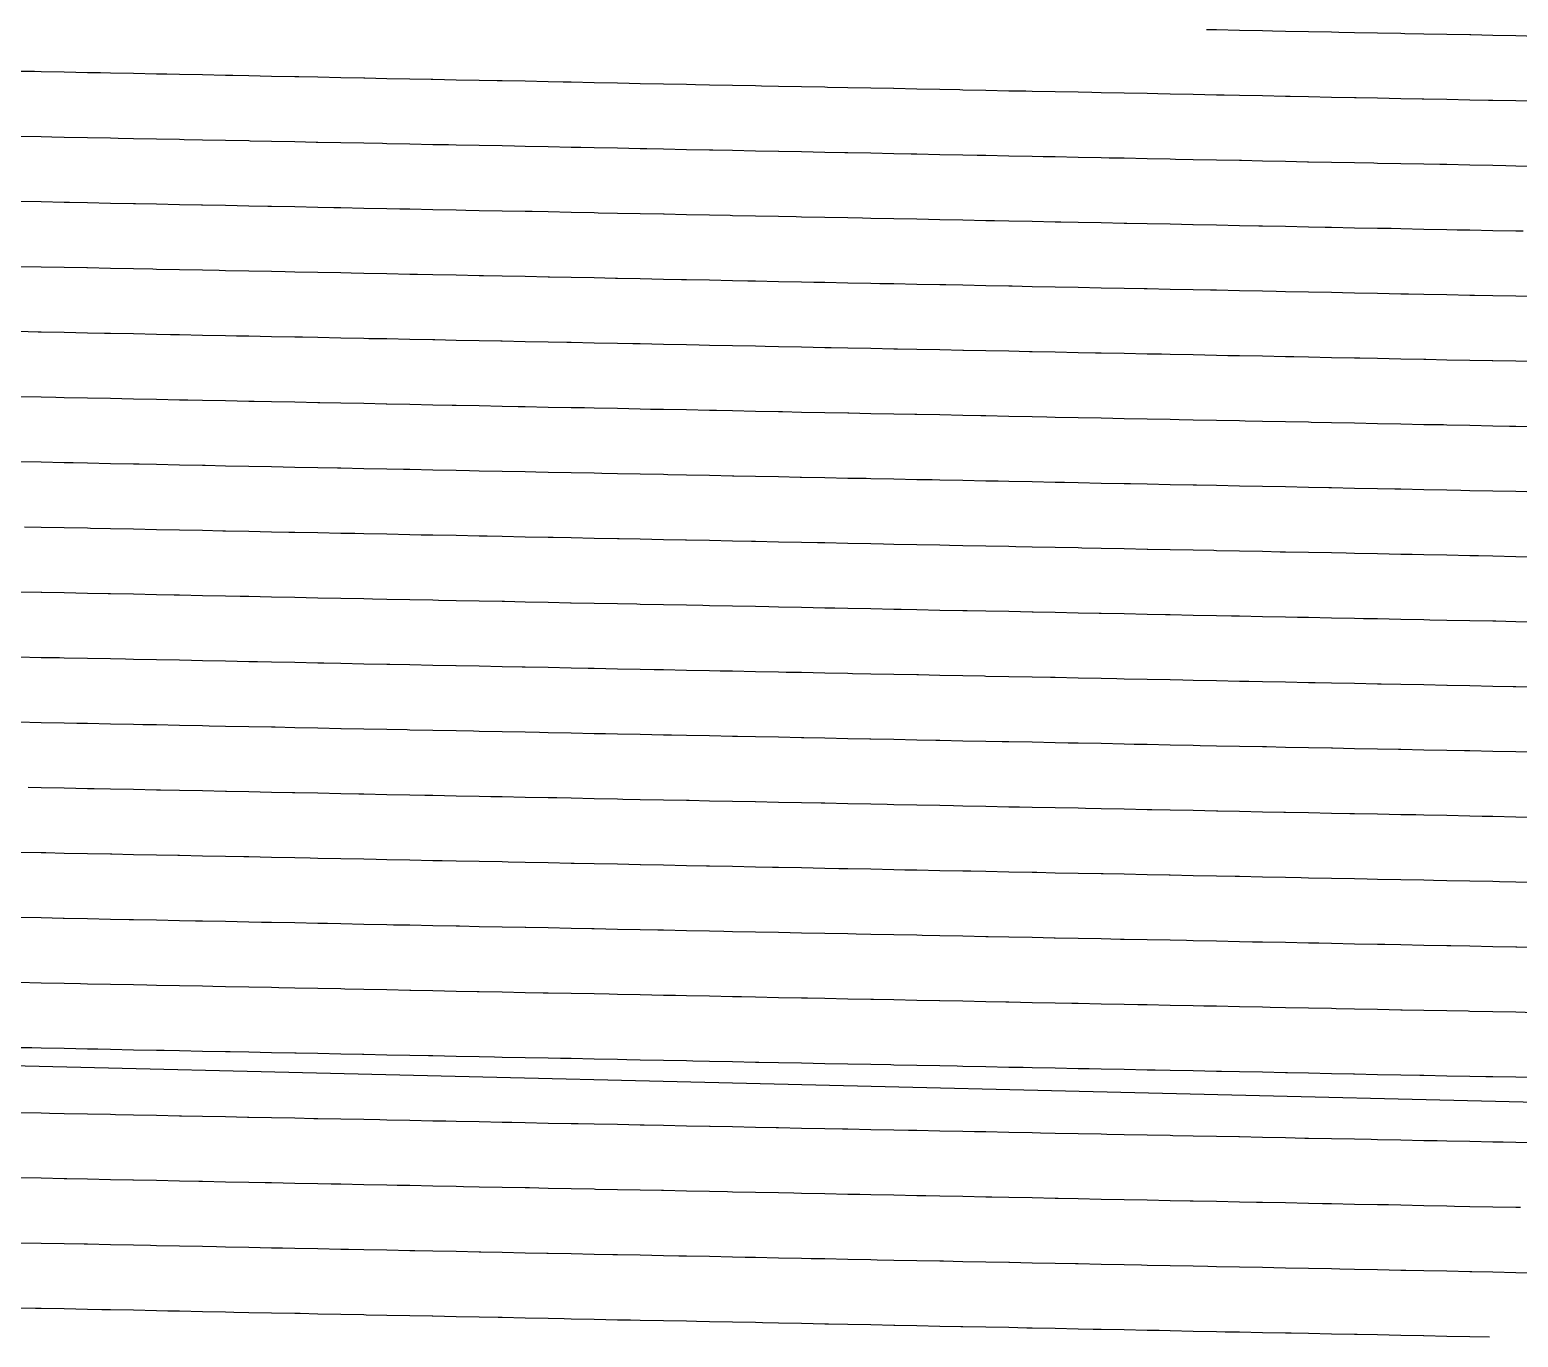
# Model space of a CAD drawing. Header units: metres. Extents: x 2418 to 4584, y 40 to 163.
# Drawn here: x 3501.3 to 3641.3, y 40 to 163 of the extents above; entities that cross this region are included whole.
import ezdxf

# ---------------------------------------------------------------- set-up
doc = ezdxf.new("R2010")
doc.units = ezdxf.units.M
for name, color, linetype in [('Contour_Level_10', 7, 'Continuous'), ('Contour_Level_11', 7, 'Continuous'), ('Contour_Level_12', 7, 'Continuous'), ('Contour_Level_13', 7, 'Continuous'), ('Contour_Level_14', 7, 'Continuous'), ('Contour_Level_15', 7, 'Continuous'), ('Contour_Level_16', 7, 'Continuous'), ('Contour_Level_17', 7, 'Continuous'), ('Contour_Level_18', 7, 'Continuous'), ('Contour_Level_19', 7, 'Continuous'), ('Contour_Level_20', 7, 'Continuous'), ('Contour_Level_21', 7, 'Continuous'), ('Contour_Level_22', 7, 'Continuous'), ('Contour_Level_23', 7, 'Continuous'), ('Contour_Level_24', 7, 'Continuous'), ('Contour_Level_4', 7, 'Continuous'), ('Contour_Level_5', 7, 'Continuous'), ('Contour_Level_6', 7, 'Continuous'), ('Contour_Level_7', 7, 'Continuous'), ('Contour_Level_8', 7, 'Continuous'), ('Contour_Level_9', 7, 'Continuous')]:
    doc.layers.add(name, color=color, linetype=linetype)

msp = doc.modelspace()

# ---------------------------------------------------------------- linework, layer by layer
at = {"layer": 'Contour_Level_10'}
msp.add_lwpolyline([(3643.26, 125.64), (3641.09, 125.68), (3640.49, 125.69), (3638.92, 125.72), (3636.75, 125.77), (3634.59, 125.81), (3634.27, 125.82), (3632.42, 125.85), (3630.25, 125.9), (3628.08, 125.94), (3628.06, 125.94), (3625.91, 125.98), (3623.75, 126.03), (3621.84, 126.06), (3621.58, 126.07), (3619.41, 126.11), (3617.24, 126.15), (3615.62, 126.19), (3615.07, 126.2), (3612.91, 126.24), (3610.74, 126.28), (3609.4, 126.31), (3608.57, 126.33), (3606.4, 126.37), (3604.23, 126.41), (3603.18, 126.43), (3602.07, 126.45), (3599.9, 126.5), (3597.73, 126.54), (3596.96, 126.56), (3595.56, 126.58), (3593.39, 126.63), (3591.22, 126.67), (3590.75, 126.68), (3589.06, 126.71), (3586.89, 126.76), (3584.72, 126.8), (3584.53, 126.8), (3582.55, 126.84), (3580.38, 126.88), (3578.31, 126.92), (3578.22, 126.93), (3576.05, 126.97), (3573.88, 127.01), (3572.09, 127.05), (3571.71, 127.06), (3569.54, 127.1), (3567.38, 127.14), (3565.87, 127.17), (3565.21, 127.18), (3563.04, 127.23), (3560.87, 127.27), (3559.65, 127.29), (3558.7, 127.31), (3556.54, 127.36), (3554.37, 127.4), (3553.44, 127.42), (3552.2, 127.44), (3550.03, 127.48), (3547.86, 127.53), (3547.22, 127.54), (3545.7, 127.57), (3543.53, 127.61), (3541.36, 127.66), (3541, 127.66), (3539.19, 127.7), (3537.02, 127.74), (3534.86, 127.79), (3534.78, 127.79), (3532.69, 127.83), (3530.52, 127.87), (3528.56, 127.91), (3528.35, 127.91), (3526.18, 127.96), (3524.01, 128), (3522.35, 128.03), (3521.85, 128.04), (3519.68, 128.09), (3517.51, 128.13), (3516.13, 128.16), (3515.34, 128.17), (3513.17, 128.21), (3511.01, 128.26), (3509.91, 128.28), (3508.84, 128.3), (3506.67, 128.34), (3504.5, 128.39), (3503.69, 128.4), (3502.33, 128.43), (3500.17, 128.47)], dxfattribs=at)
at = {"layer": 'Contour_Level_11'}
msp.add_lwpolyline([(3642.13, 119.54), (3641.09, 119.56), (3638.92, 119.6), (3636.75, 119.64), (3635.92, 119.66), (3634.59, 119.69), (3632.42, 119.73), (3630.25, 119.77), (3629.7, 119.78), (3628.08, 119.82), (3625.91, 119.86), (3623.75, 119.9), (3623.48, 119.91), (3621.58, 119.94), (3619.41, 119.99), (3617.26, 120.03), (3617.24, 120.03), (3615.07, 120.07), (3612.91, 120.12), (3611.04, 120.15), (3610.74, 120.16), (3608.57, 120.2), (3606.4, 120.25), (3604.82, 120.28), (3604.23, 120.29), (3602.07, 120.33), (3599.9, 120.37), (3598.61, 120.4), (3597.73, 120.42), (3595.56, 120.46), (3593.39, 120.5), (3592.39, 120.52), (3591.22, 120.55), (3589.06, 120.59), (3586.89, 120.63), (3586.17, 120.65), (3584.72, 120.67), (3582.55, 120.72), (3580.38, 120.76), (3579.95, 120.77), (3578.22, 120.8), (3576.05, 120.85), (3573.88, 120.89), (3573.73, 120.89), (3571.71, 120.93), (3569.54, 120.97), (3567.51, 121.02), (3567.38, 121.02), (3565.21, 121.06), (3563.04, 121.1), (3561.3, 121.14), (3560.87, 121.15), (3558.7, 121.19), (3556.54, 121.23), (3555.08, 121.26), (3554.37, 121.28), (3552.2, 121.32), (3550.03, 121.36), (3548.86, 121.38), (3547.86, 121.4), (3545.7, 121.45), (3543.53, 121.49), (3542.64, 121.51), (3541.36, 121.53), (3539.19, 121.58), (3537.02, 121.62), (3536.42, 121.63), (3534.86, 121.66), (3532.69, 121.7), (3530.52, 121.75), (3530.21, 121.75), (3528.35, 121.79), (3526.18, 121.83), (3524.01, 121.88), (3523.99, 121.88), (3521.85, 121.92), (3519.68, 121.96), (3517.77, 122), (3517.51, 122.01), (3515.34, 122.05), (3513.17, 122.09), (3511.55, 122.12), (3511.01, 122.13), (3508.84, 122.18), (3506.67, 122.22), (3505.33, 122.25), (3504.5, 122.26), (3502.33, 122.31), (3500.17, 122.35)], dxfattribs=at)
at = {"layer": 'Contour_Level_12'}
msp.add_lwpolyline([(3643.26, 113.39), (3641.09, 113.43), (3638.92, 113.48), (3637.56, 113.5), (3636.75, 113.52), (3634.59, 113.56), (3632.42, 113.61), (3631.34, 113.63), (3630.25, 113.65), (3628.08, 113.69), (3625.91, 113.74), (3625.12, 113.75), (3623.75, 113.78), (3621.58, 113.82), (3619.41, 113.86), (3618.9, 113.87), (3617.24, 113.91), (3615.07, 113.95), (3612.91, 113.99), (3612.68, 114), (3610.74, 114.04), (3608.57, 114.08), (3606.47, 114.12), (3606.4, 114.12), (3604.23, 114.16), (3602.07, 114.21), (3600.25, 114.24), (3599.9, 114.25), (3597.73, 114.29), (3595.56, 114.34), (3594.03, 114.37), (3593.39, 114.38), (3591.22, 114.42), (3589.06, 114.46), (3587.81, 114.49), (3586.89, 114.51), (3584.72, 114.55), (3582.55, 114.59), (3581.59, 114.61), (3580.38, 114.64), (3578.22, 114.68), (3576.05, 114.72), (3575.38, 114.74), (3573.88, 114.77), (3571.71, 114.81), (3569.54, 114.85), (3569.16, 114.86), (3567.38, 114.89), (3565.21, 114.94), (3563.04, 114.98), (3562.94, 114.98), (3560.87, 115.02), (3558.7, 115.07), (3556.72, 115.11), (3556.54, 115.11), (3554.37, 115.15), (3552.2, 115.19), (3550.5, 115.23), (3550.03, 115.24), (3547.86, 115.28), (3545.7, 115.32), (3544.28, 115.35), (3543.53, 115.37), (3541.36, 115.41), (3539.19, 115.45), (3538.07, 115.47), (3537.02, 115.5), (3534.86, 115.54), (3532.69, 115.58), (3531.85, 115.6), (3530.52, 115.62), (3528.35, 115.67), (3526.18, 115.71), (3525.63, 115.72), (3524.01, 115.75), (3521.85, 115.8), (3519.68, 115.84), (3519.41, 115.84), (3517.51, 115.88), (3515.34, 115.92), (3513.19, 115.97), (3513.17, 115.97), (3511.01, 116.01), (3508.84, 116.05), (3506.97, 116.09), (3506.67, 116.1), (3504.5, 116.14), (3502.33, 116.18), (3500.76, 116.21)], dxfattribs=at)
at = {"layer": 'Contour_Level_13'}
msp.add_lwpolyline([(3643.26, 107.27), (3641.09, 107.31), (3639.2, 107.35), (3638.92, 107.35), (3636.75, 107.4), (3634.59, 107.44), (3632.98, 107.47), (3632.42, 107.48), (3630.25, 107.53), (3628.08, 107.57), (3626.76, 107.59), (3625.91, 107.61), (3623.75, 107.65), (3621.58, 107.7), (3620.54, 107.72), (3619.41, 107.74), (3617.24, 107.78), (3615.07, 107.83), (3614.33, 107.84), (3612.91, 107.87), (3610.74, 107.91), (3608.57, 107.95), (3608.11, 107.96), (3606.4, 108), (3604.23, 108.04), (3602.07, 108.08), (3601.89, 108.09), (3599.9, 108.13), (3597.73, 108.17), (3595.67, 108.21), (3595.56, 108.21), (3593.39, 108.26), (3591.22, 108.3), (3589.45, 108.33), (3589.06, 108.34), (3586.89, 108.38), (3584.72, 108.43), (3583.24, 108.46), (3582.55, 108.47), (3580.38, 108.51), (3578.22, 108.56), (3577.02, 108.58), (3576.05, 108.6), (3573.88, 108.64), (3571.71, 108.68), (3570.8, 108.7), (3569.54, 108.73), (3567.38, 108.77), (3565.21, 108.81), (3564.58, 108.83), (3563.04, 108.86), (3560.87, 108.9), (3558.7, 108.94), (3558.36, 108.95), (3556.54, 108.99), (3554.37, 109.03), (3552.2, 109.07), (3552.14, 109.07), (3550.03, 109.11), (3547.86, 109.16), (3545.93, 109.2), (3545.7, 109.2), (3543.53, 109.24), (3541.36, 109.29), (3539.71, 109.32), (3539.19, 109.33), (3537.02, 109.37), (3534.86, 109.41), (3533.49, 109.44), (3532.69, 109.46), (3530.52, 109.5), (3528.35, 109.54), (3527.27, 109.56), (3526.18, 109.59), (3524.01, 109.63), (3521.85, 109.67), (3521.05, 109.69), (3519.68, 109.71), (3517.51, 109.76), (3515.34, 109.8), (3514.83, 109.81), (3513.17, 109.84), (3511.01, 109.89), (3508.84, 109.93), (3508.62, 109.93), (3506.67, 109.97), (3504.5, 110.02), (3502.4, 110.06), (3502.33, 110.06), (3500.17, 110.1)], dxfattribs=at)
at = {"layer": 'Contour_Level_14'}
msp.add_lwpolyline([(3643.26, 101.14), (3641.09, 101.19), (3640.84, 101.19), (3638.92, 101.23), (3636.75, 101.27), (3634.62, 101.32), (3634.59, 101.32), (3632.42, 101.36), (3630.25, 101.4), (3628.4, 101.44), (3628.08, 101.44), (3625.91, 101.49), (3623.75, 101.53), (3622.19, 101.56), (3621.58, 101.57), (3619.41, 101.62), (3617.24, 101.66), (3615.97, 101.68), (3615.07, 101.7), (3612.91, 101.75), (3610.74, 101.79), (3609.75, 101.81), (3608.57, 101.83), (3606.4, 101.87), (3604.23, 101.92), (3603.53, 101.93), (3602.07, 101.96), (3599.9, 102), (3597.73, 102.05), (3597.31, 102.05), (3595.56, 102.09), (3593.39, 102.13), (3591.22, 102.17), (3591.1, 102.18), (3589.06, 102.22), (3586.89, 102.26), (3584.88, 102.3), (3584.72, 102.3), (3582.55, 102.35), (3580.38, 102.39), (3578.66, 102.42), (3578.22, 102.43), (3576.05, 102.48), (3573.88, 102.52), (3572.44, 102.55), (3571.71, 102.56), (3569.54, 102.6), (3567.38, 102.65), (3566.22, 102.67), (3565.21, 102.69), (3563.04, 102.73), (3560.87, 102.78), (3560, 102.79), (3558.7, 102.82), (3556.54, 102.86), (3554.37, 102.9), (3553.79, 102.92), (3552.2, 102.95), (3550.03, 102.99), (3547.86, 103.03), (3547.57, 103.04), (3545.7, 103.08), (3543.53, 103.12), (3541.36, 103.16), (3541.35, 103.16), (3539.19, 103.2), (3537.02, 103.25), (3535.13, 103.29), (3534.86, 103.29), (3532.69, 103.33), (3530.52, 103.38), (3528.91, 103.41), (3528.35, 103.42), (3526.18, 103.46), (3524.01, 103.51), (3522.69, 103.53), (3521.85, 103.55), (3519.68, 103.59), (3517.51, 103.63), (3516.48, 103.65), (3515.34, 103.68), (3513.17, 103.72), (3511.01, 103.76), (3510.26, 103.78), (3508.84, 103.81), (3506.67, 103.85), (3504.5, 103.89), (3504.04, 103.9), (3502.33, 103.93), (3500.17, 103.98)], dxfattribs=at)
at = {"layer": 'Contour_Level_15'}
msp.add_lwpolyline([(3642.48, 95.04), (3641.09, 95.06), (3638.92, 95.11), (3636.75, 95.15), (3636.26, 95.16), (3634.59, 95.19), (3632.42, 95.24), (3630.25, 95.28), (3630.05, 95.28), (3628.08, 95.32), (3625.91, 95.36), (3623.83, 95.41), (3623.75, 95.41), (3621.58, 95.45), (3619.41, 95.49), (3617.61, 95.53), (3617.24, 95.54), (3615.07, 95.58), (3612.91, 95.62), (3611.39, 95.65), (3610.74, 95.66), (3608.57, 95.71), (3606.4, 95.75), (3605.17, 95.77), (3604.23, 95.79), (3602.07, 95.84), (3599.9, 95.88), (3598.96, 95.9), (3597.73, 95.92), (3595.56, 95.97), (3593.39, 96.01), (3592.74, 96.02), (3591.22, 96.05), (3589.06, 96.09), (3586.89, 96.14), (3586.52, 96.14), (3584.72, 96.18), (3582.55, 96.22), (3580.38, 96.27), (3580.3, 96.27), (3578.22, 96.31), (3576.05, 96.35), (3574.08, 96.39), (3573.88, 96.39), (3571.71, 96.44), (3569.54, 96.48), (3567.86, 96.51), (3567.38, 96.52), (3565.21, 96.57), (3563.04, 96.61), (3561.65, 96.64), (3560.87, 96.65), (3558.7, 96.69), (3556.54, 96.74), (3555.43, 96.76), (3554.37, 96.78), (3552.2, 96.82), (3550.03, 96.87), (3549.21, 96.88), (3547.86, 96.91), (3545.7, 96.95), (3543.53, 97), (3542.99, 97.01), (3541.36, 97.04), (3539.19, 97.08), (3537.02, 97.12), (3536.77, 97.13), (3534.86, 97.17), (3532.69, 97.21), (3530.55, 97.25), (3530.52, 97.25), (3528.35, 97.3), (3526.18, 97.34), (3524.34, 97.38), (3524.01, 97.38), (3521.85, 97.42), (3519.68, 97.47), (3518.12, 97.5), (3517.51, 97.51), (3515.34, 97.55), (3513.17, 97.6), (3511.9, 97.62), (3511.01, 97.64), (3508.84, 97.68), (3506.67, 97.73), (3505.68, 97.74), (3504.5, 97.77), (3502.33, 97.81), (3500.17, 97.85)], dxfattribs=at)
at = {"layer": 'Contour_Level_16'}
msp.add_lwpolyline([(3643.26, 88.9), (3641.09, 88.94), (3638.92, 88.98), (3637.91, 89), (3636.75, 89.03), (3634.59, 89.07), (3632.42, 89.11), (3631.69, 89.13), (3630.25, 89.15), (3628.08, 89.2), (3625.91, 89.24), (3625.47, 89.25), (3623.75, 89.28), (3621.58, 89.33), (3619.41, 89.37), (3619.25, 89.37), (3617.24, 89.41), (3615.07, 89.46), (3613.03, 89.5), (3612.91, 89.5), (3610.74, 89.54), (3608.57, 89.58), (3606.82, 89.62), (3606.4, 89.63), (3604.23, 89.67), (3602.07, 89.71), (3600.6, 89.74), (3599.9, 89.76), (3597.73, 89.8), (3595.56, 89.84), (3594.38, 89.86), (3593.39, 89.88), (3591.22, 89.93), (3589.06, 89.97), (3588.16, 89.99), (3586.89, 90.01), (3584.72, 90.06), (3582.55, 90.1), (3581.94, 90.11), (3580.38, 90.14), (3578.22, 90.18), (3576.05, 90.23), (3575.72, 90.23), (3573.88, 90.27), (3571.71, 90.31), (3569.54, 90.36), (3569.51, 90.36), (3567.38, 90.4), (3565.21, 90.44), (3563.29, 90.48), (3563.04, 90.49), (3560.87, 90.53), (3558.7, 90.57), (3557.07, 90.6), (3556.54, 90.61), (3554.37, 90.66), (3552.2, 90.7), (3550.85, 90.73), (3550.03, 90.74), (3547.86, 90.79), (3545.7, 90.83), (3544.63, 90.85), (3543.53, 90.87), (3541.36, 90.91), (3539.19, 90.96), (3538.41, 90.97), (3537.02, 91), (3534.86, 91.04), (3532.69, 91.09), (3532.2, 91.1), (3530.52, 91.13), (3528.35, 91.17), (3526.18, 91.22), (3525.98, 91.22), (3524.01, 91.26), (3521.85, 91.3), (3519.76, 91.34), (3519.68, 91.34), (3517.51, 91.39), (3515.34, 91.43), (3513.54, 91.47), (3513.17, 91.47), (3511.01, 91.52), (3508.84, 91.56), (3507.32, 91.59), (3506.67, 91.6), (3504.5, 91.64), (3502.33, 91.69), (3501.11, 91.71)], dxfattribs=at)
at = {"layer": 'Contour_Level_17'}
msp.add_lwpolyline([(3643.26, 82.77), (3641.09, 82.82), (3639.55, 82.85), (3638.92, 82.86), (3636.75, 82.9), (3634.59, 82.95), (3633.33, 82.97), (3632.42, 82.99), (3630.25, 83.03), (3628.08, 83.07), (3627.11, 83.09), (3625.91, 83.12), (3623.75, 83.16), (3621.58, 83.2), (3620.89, 83.22), (3619.41, 83.25), (3617.24, 83.29), (3615.07, 83.33), (3614.68, 83.34), (3612.91, 83.37), (3610.74, 83.42), (3608.57, 83.46), (3608.46, 83.46), (3606.4, 83.5), (3604.23, 83.55), (3602.24, 83.59), (3602.07, 83.59), (3599.9, 83.63), (3597.73, 83.67), (3596.02, 83.71), (3595.56, 83.72), (3593.39, 83.76), (3591.22, 83.8), (3589.8, 83.83), (3589.06, 83.85), (3586.89, 83.89), (3584.72, 83.93), (3583.58, 83.95), (3582.55, 83.98), (3580.38, 84.02), (3578.22, 84.06), (3577.37, 84.08), (3576.05, 84.1), (3573.88, 84.15), (3571.71, 84.19), (3571.15, 84.2), (3569.54, 84.23), (3567.38, 84.28), (3565.21, 84.32), (3564.93, 84.32), (3563.04, 84.36), (3560.87, 84.4), (3558.71, 84.45), (3558.7, 84.45), (3556.54, 84.49), (3554.37, 84.53), (3552.49, 84.57), (3552.2, 84.58), (3550.03, 84.62), (3547.86, 84.66), (3546.27, 84.69), (3545.7, 84.71), (3543.53, 84.75), (3541.36, 84.79), (3540.06, 84.82), (3539.19, 84.83), (3537.02, 84.88), (3534.86, 84.92), (3533.84, 84.94), (3532.69, 84.96), (3530.52, 85.01), (3528.35, 85.05), (3527.62, 85.06), (3526.18, 85.09), (3524.01, 85.13), (3521.85, 85.18), (3521.4, 85.19), (3519.68, 85.22), (3517.51, 85.26), (3515.34, 85.31), (3515.18, 85.31), (3513.17, 85.35), (3511.01, 85.39), (3508.97, 85.43), (3508.84, 85.43), (3506.67, 85.48), (3504.5, 85.52), (3502.75, 85.56), (3502.33, 85.56), (3500.17, 85.61)], dxfattribs=at)
at = {"layer": 'Contour_Level_18'}
msp.add_lwpolyline([(3643.26, 76.65), (3641.19, 76.69), (3641.09, 76.69), (3638.92, 76.74), (3636.75, 76.78), (3634.97, 76.81), (3634.59, 76.82), (3632.42, 76.86), (3630.25, 76.91), (3628.75, 76.94), (3628.08, 76.95), (3625.91, 76.99), (3623.75, 77.04), (3622.54, 77.06), (3621.58, 77.08), (3619.41, 77.12), (3617.24, 77.16), (3616.32, 77.18), (3615.07, 77.21), (3612.91, 77.25), (3610.74, 77.29), (3610.1, 77.31), (3608.57, 77.34), (3606.4, 77.38), (3604.23, 77.42), (3603.88, 77.43), (3602.07, 77.47), (3599.9, 77.51), (3597.73, 77.55), (3597.66, 77.55), (3595.56, 77.59), (3593.39, 77.64), (3591.44, 77.68), (3591.22, 77.68), (3589.06, 77.72), (3586.89, 77.77), (3585.23, 77.8), (3584.72, 77.81), (3582.55, 77.85), (3580.38, 77.89), (3579.01, 77.92), (3578.22, 77.94), (3576.05, 77.98), (3573.88, 78.02), (3572.79, 78.05), (3571.71, 78.07), (3569.54, 78.11), (3567.38, 78.15), (3566.57, 78.17), (3565.21, 78.2), (3563.04, 78.24), (3560.87, 78.28), (3560.35, 78.29), (3558.7, 78.32), (3556.54, 78.37), (3554.37, 78.41), (3554.13, 78.41), (3552.2, 78.45), (3550.03, 78.5), (3547.92, 78.54), (3547.86, 78.54), (3545.7, 78.58), (3543.53, 78.62), (3541.7, 78.66), (3541.36, 78.67), (3539.19, 78.71), (3537.02, 78.75), (3535.48, 78.78), (3534.86, 78.8), (3532.69, 78.84), (3530.52, 78.88), (3529.26, 78.91), (3528.35, 78.92), (3526.18, 78.97), (3524.01, 79.01), (3523.04, 79.03), (3521.85, 79.05), (3519.68, 79.1), (3517.51, 79.14), (3516.83, 79.15), (3515.34, 79.18), (3513.17, 79.23), (3511.01, 79.27), (3510.61, 79.28), (3508.84, 79.31), (3506.67, 79.35), (3504.5, 79.4), (3504.39, 79.4), (3502.33, 79.44), (3500.17, 79.48)], dxfattribs=at)
at = {"layer": 'Contour_Level_19'}
msp.add_lwpolyline([(3642.83, 70.53), (3641.09, 70.57), (3638.92, 70.61), (3636.75, 70.65), (3636.61, 70.66), (3634.59, 70.7), (3632.42, 70.74), (3630.4, 70.78), (3630.25, 70.78), (3628.08, 70.83), (3625.91, 70.87), (3624.18, 70.9), (3623.75, 70.91), (3621.58, 70.96), (3619.41, 71), (3617.96, 71.03), (3617.24, 71.04), (3615.07, 71.08), (3612.91, 71.13), (3611.74, 71.15), (3610.74, 71.17), (3608.57, 71.21), (3606.4, 71.26), (3605.52, 71.27), (3604.23, 71.3), (3602.07, 71.34), (3599.9, 71.38), (3599.3, 71.4), (3597.73, 71.43), (3595.56, 71.47), (3593.39, 71.51), (3593.09, 71.52), (3591.22, 71.56), (3589.06, 71.6), (3586.89, 71.64), (3586.87, 71.64), (3584.72, 71.69), (3582.55, 71.73), (3580.65, 71.77), (3580.38, 71.77), (3578.22, 71.81), (3576.05, 71.86), (3574.43, 71.89), (3573.88, 71.9), (3571.71, 71.94), (3569.54, 71.99), (3568.21, 72.01), (3567.38, 72.03), (3565.21, 72.07), (3563.04, 72.11), (3562, 72.14), (3560.87, 72.16), (3558.7, 72.2), (3556.54, 72.24), (3555.78, 72.26), (3554.37, 72.29), (3552.2, 72.33), (3550.03, 72.37), (3549.56, 72.38), (3547.86, 72.41), (3545.7, 72.46), (3543.53, 72.5), (3543.34, 72.5), (3541.36, 72.54), (3539.19, 72.59), (3537.12, 72.63), (3537.02, 72.63), (3534.86, 72.67), (3532.69, 72.72), (3530.9, 72.75), (3530.52, 72.76), (3528.35, 72.8), (3526.18, 72.84), (3524.69, 72.87), (3524.01, 72.89), (3521.85, 72.93), (3519.68, 72.97), (3518.47, 73), (3517.51, 73.02), (3515.34, 73.06), (3513.17, 73.1), (3512.25, 73.12), (3511.01, 73.14), (3508.84, 73.19), (3506.67, 73.23), (3506.03, 73.24), (3504.5, 73.27), (3502.33, 73.32), (3500.17, 73.36)], dxfattribs=at)
at = {"layer": 'Contour_Level_20'}
msp.add_lwpolyline([(3643.26, 64.4), (3641.09, 64.45), (3638.92, 64.49), (3638.26, 64.5), (3636.75, 64.53), (3634.59, 64.57), (3632.42, 64.62), (3632.04, 64.62), (3630.25, 64.66), (3628.08, 64.7), (3625.91, 64.75), (3625.82, 64.75), (3623.75, 64.79), (3621.58, 64.83), (3619.6, 64.87), (3619.41, 64.87), (3617.24, 64.92), (3615.07, 64.96), (3613.38, 64.99), (3612.91, 65), (3610.74, 65.05), (3608.57, 65.09), (3607.16, 65.12), (3606.4, 65.13), (3604.23, 65.18), (3602.07, 65.22), (3600.95, 65.24), (3599.9, 65.26), (3597.73, 65.3), (3595.56, 65.35), (3594.73, 65.36), (3593.39, 65.39), (3591.22, 65.43), (3589.06, 65.48), (3588.51, 65.49), (3586.89, 65.52), (3584.72, 65.56), (3582.55, 65.6), (3582.29, 65.61), (3580.38, 65.65), (3578.22, 65.69), (3576.07, 65.73), (3576.05, 65.73), (3573.88, 65.78), (3571.71, 65.82), (3569.86, 65.86), (3569.54, 65.86), (3567.38, 65.9), (3565.21, 65.95), (3563.64, 65.98), (3563.04, 65.99), (3560.87, 66.03), (3558.7, 66.08), (3557.42, 66.1), (3556.54, 66.12), (3554.37, 66.16), (3552.2, 66.21), (3551.2, 66.23), (3550.03, 66.25), (3547.86, 66.29), (3545.7, 66.33), (3544.98, 66.35), (3543.53, 66.38), (3541.36, 66.42), (3539.19, 66.46), (3538.76, 66.47), (3537.02, 66.51), (3534.86, 66.55), (3532.69, 66.59), (3532.55, 66.59), (3530.52, 66.63), (3528.35, 66.68), (3526.33, 66.72), (3526.18, 66.72), (3524.01, 66.76), (3521.85, 66.81), (3520.11, 66.84), (3519.68, 66.85), (3517.51, 66.89), (3515.34, 66.94), (3513.89, 66.96), (3513.17, 66.98), (3511.01, 67.02), (3508.84, 67.06), (3507.67, 67.09), (3506.67, 67.11), (3504.5, 67.15), (3502.33, 67.19), (3501.45, 67.21), (3500.17, 67.24)], dxfattribs=at)
at = {"layer": 'Contour_Level_21'}
for points in [[(2418.3, 91.48), (4565.81, 40)], [(3643.26, 58.28), (3641.09, 58.32), (3639.9, 58.35), (3638.92, 58.36), (3636.75, 58.41), (3634.59, 58.45), (3633.68, 58.47), (3632.42, 58.49), (3630.25, 58.54), (3628.08, 58.58), (3627.46, 58.59), (3625.91, 58.62), (3623.75, 58.67), (3621.58, 58.71), (3621.24, 58.71), (3619.41, 58.75), (3617.24, 58.79), (3615.07, 58.84), (3615.02, 58.84), (3612.91, 58.88), (3610.74, 58.92), (3608.81, 58.96), (3608.57, 58.97), (3606.4, 59.01), (3604.23, 59.05), (3602.59, 59.08), (3602.07, 59.09), (3599.9, 59.14), (3597.73, 59.18), (3596.37, 59.21), (3595.56, 59.22), (3593.39, 59.27), (3591.22, 59.31), (3590.15, 59.33), (3589.06, 59.35), (3586.89, 59.39), (3584.72, 59.44), (3583.93, 59.45), (3582.55, 59.48), (3580.38, 59.52), (3578.22, 59.57), (3577.72, 59.58), (3576.05, 59.61), (3573.88, 59.65), (3571.71, 59.7), (3571.5, 59.7), (3569.54, 59.74), (3567.38, 59.78), (3565.28, 59.82), (3565.21, 59.82), (3563.04, 59.87), (3560.87, 59.91), (3559.06, 59.95), (3558.7, 59.95), (3556.54, 60), (3554.37, 60.04), (3552.84, 60.07), (3552.2, 60.08), (3550.03, 60.12), (3547.86, 60.17), (3546.62, 60.19), (3545.7, 60.21), (3543.53, 60.25), (3541.36, 60.3), (3540.41, 60.32), (3539.19, 60.34), (3537.02, 60.38), (3534.86, 60.43), (3534.19, 60.44), (3532.69, 60.47), (3530.52, 60.51), (3528.35, 60.55), (3527.97, 60.56), (3526.18, 60.6), (3524.01, 60.64), (3521.85, 60.68), (3521.75, 60.68), (3519.68, 60.73), (3517.51, 60.77), (3515.53, 60.81), (3515.34, 60.81), (3513.17, 60.85), (3511.01, 60.9), (3509.31, 60.93), (3508.84, 60.94), (3506.67, 60.98), (3504.5, 61.03), (3503.1, 61.05), (3502.33, 61.07), (3500.17, 61.11)]]:
    msp.add_lwpolyline(points, dxfattribs=at)
at = {"layer": 'Contour_Level_22'}
msp.add_lwpolyline([(3641.54, 52.19), (3641.09, 52.2), (3638.92, 52.24), (3636.75, 52.28), (3635.32, 52.31), (3634.59, 52.33), (3632.42, 52.37), (3630.25, 52.41), (3629.1, 52.44), (3628.08, 52.46), (3625.91, 52.5), (3623.75, 52.54), (3622.88, 52.56), (3621.58, 52.58), (3619.41, 52.63), (3617.24, 52.67), (3616.67, 52.68), (3615.07, 52.71), (3612.91, 52.76), (3610.74, 52.8), (3610.45, 52.8), (3608.57, 52.84), (3606.4, 52.88), (3604.23, 52.93), (3604.23, 52.93), (3602.07, 52.97), (3599.9, 53.01), (3598.01, 53.05), (3597.73, 53.06), (3595.56, 53.1), (3593.39, 53.14), (3591.79, 53.17), (3591.22, 53.19), (3589.06, 53.23), (3586.89, 53.27), (3585.58, 53.3), (3584.72, 53.31), (3582.55, 53.36), (3580.38, 53.4), (3579.36, 53.42), (3578.22, 53.44), (3576.05, 53.49), (3573.88, 53.53), (3573.14, 53.54), (3571.71, 53.57), (3569.54, 53.61), (3567.38, 53.66), (3566.92, 53.67), (3565.21, 53.7), (3563.04, 53.74), (3560.87, 53.79), (3560.7, 53.79), (3558.7, 53.83), (3556.54, 53.87), (3554.48, 53.91), (3554.37, 53.92), (3552.2, 53.96), (3550.03, 54), (3548.27, 54.04), (3547.86, 54.04), (3545.7, 54.09), (3543.53, 54.13), (3542.05, 54.16), (3541.36, 54.17), (3539.19, 54.22), (3537.02, 54.26), (3535.83, 54.28), (3534.86, 54.3), (3532.69, 54.34), (3530.52, 54.39), (3529.61, 54.41), (3528.35, 54.43), (3526.18, 54.47), (3524.01, 54.52), (3523.39, 54.53), (3521.85, 54.56), (3519.68, 54.6), (3517.51, 54.64), (3517.17, 54.65), (3515.34, 54.69), (3513.17, 54.73), (3511.01, 54.77), (3510.96, 54.77), (3508.84, 54.82), (3506.67, 54.86), (3504.74, 54.9), (3504.5, 54.9), (3502.33, 54.95), (3500.17, 54.99)], dxfattribs=at)
at = {"layer": 'Contour_Level_23'}
msp.add_lwpolyline([(3643.18, 46.03), (3641.09, 46.07), (3638.92, 46.12), (3636.96, 46.16), (3636.75, 46.16), (3634.59, 46.2), (3632.42, 46.25), (3630.75, 46.28), (3630.25, 46.29), (3628.08, 46.33), (3625.91, 46.37), (3624.53, 46.4), (3623.75, 46.42), (3621.58, 46.46), (3619.41, 46.5), (3618.31, 46.53), (3617.24, 46.55), (3615.07, 46.59), (3612.91, 46.63), (3612.09, 46.65), (3610.74, 46.68), (3608.57, 46.72), (3606.4, 46.76), (3605.87, 46.77), (3604.23, 46.8), (3602.07, 46.85), (3599.9, 46.89), (3599.65, 46.89), (3597.73, 46.93), (3595.56, 46.98), (3593.44, 47.02), (3593.39, 47.02), (3591.22, 47.06), (3589.06, 47.1), (3587.22, 47.14), (3586.89, 47.15), (3584.72, 47.19), (3582.55, 47.23), (3581, 47.26), (3580.38, 47.28), (3578.22, 47.32), (3576.05, 47.36), (3574.78, 47.39), (3573.88, 47.41), (3571.71, 47.45), (3569.54, 47.49), (3568.56, 47.51), (3567.38, 47.53), (3565.21, 47.58), (3563.04, 47.62), (3562.34, 47.63), (3560.87, 47.66), (3558.7, 47.71), (3556.54, 47.75), (3556.13, 47.76), (3554.37, 47.79), (3552.2, 47.83), (3550.03, 47.88), (3549.91, 47.88), (3547.86, 47.92), (3545.7, 47.96), (3543.69, 48), (3543.53, 48.01), (3541.36, 48.05), (3539.19, 48.09), (3537.47, 48.13), (3537.02, 48.13), (3534.86, 48.18), (3532.69, 48.22), (3531.25, 48.25), (3530.52, 48.26), (3528.35, 48.31), (3526.18, 48.35), (3525.03, 48.37), (3524.01, 48.39), (3521.85, 48.44), (3519.68, 48.48), (3518.82, 48.5), (3517.51, 48.52), (3515.34, 48.56), (3513.17, 48.61), (3512.6, 48.62), (3511.01, 48.65), (3508.84, 48.69), (3506.67, 48.74), (3506.38, 48.74), (3504.5, 48.78), (3502.33, 48.82), (3500.17, 48.86)], dxfattribs=at)
at = {"layer": 'Contour_Level_24'}
msp.add_lwpolyline([(3638.61, 40), (3636.75, 40.04), (3634.59, 40.08), (3632.42, 40.12), (3632.39, 40.12), (3630.25, 40.17), (3628.08, 40.21), (3626.17, 40.25), (3625.91, 40.25), (3623.75, 40.29), (3621.58, 40.34), (3619.95, 40.37), (3619.41, 40.38), (3617.24, 40.42), (3615.07, 40.47), (3613.73, 40.49), (3612.91, 40.51), (3610.74, 40.55), (3608.57, 40.59), (3607.51, 40.62), (3606.4, 40.64), (3604.23, 40.68), (3602.07, 40.72), (3601.3, 40.74), (3599.9, 40.77), (3597.73, 40.81), (3595.56, 40.85), (3595.08, 40.86), (3593.39, 40.9), (3591.22, 40.94), (3589.06, 40.98), (3588.86, 40.98), (3586.89, 41.02), (3584.72, 41.07), (3582.64, 41.11), (3582.55, 41.11), (3580.38, 41.15), (3578.22, 41.2), (3576.42, 41.23), (3576.05, 41.24), (3573.88, 41.28), (3571.71, 41.32), (3570.2, 41.35), (3569.54, 41.37), (3567.38, 41.41), (3565.21, 41.45), (3563.99, 41.48), (3563.04, 41.5), (3560.87, 41.54), (3558.7, 41.58), (3557.77, 41.6), (3556.54, 41.62), (3554.37, 41.67), (3552.2, 41.71), (3551.55, 41.72), (3550.03, 41.75), (3547.86, 41.8), (3545.7, 41.84), (3545.33, 41.85), (3543.53, 41.88), (3541.36, 41.93), (3539.19, 41.97), (3539.11, 41.97), (3537.02, 42.01), (3534.86, 42.05), (3532.89, 42.09), (3532.69, 42.1), (3530.52, 42.14), (3528.35, 42.18), (3526.68, 42.22), (3526.18, 42.23), (3524.01, 42.27), (3521.85, 42.31), (3520.46, 42.34), (3519.68, 42.35), (3517.51, 42.4), (3515.34, 42.44), (3514.24, 42.46), (3513.17, 42.48), (3511.01, 42.53), (3508.84, 42.57), (3508.02, 42.59), (3506.67, 42.61), (3504.5, 42.66), (3502.33, 42.7), (3501.8, 42.71), (3500.17, 42.74)], dxfattribs=at)
at = {"layer": 'Contour_Level_4'}
msp.add_lwpolyline([(3643.08, 162.38), (3641.09, 162.42), (3638.92, 162.47), (3636.86, 162.51), (3636.75, 162.51), (3634.59, 162.55), (3632.42, 162.6), (3630.64, 162.63), (3630.25, 162.64), (3628.08, 162.68), (3625.91, 162.72), (3624.42, 162.75), (3623.75, 162.77), (3621.58, 162.81), (3619.41, 162.85), (3618.2, 162.88), (3617.24, 162.9), (3615.07, 162.94), (3612.91, 162.98), (3611.99, 163)], dxfattribs=at)
at = {"layer": 'Contour_Level_5'}
msp.add_lwpolyline([(3643.26, 156.26), (3641.09, 156.3), (3638.92, 156.34), (3638.5, 156.35), (3636.75, 156.39), (3634.59, 156.43), (3632.42, 156.47), (3632.28, 156.47), (3630.25, 156.51), (3628.08, 156.56), (3626.06, 156.6), (3625.91, 156.6), (3623.75, 156.64), (3621.58, 156.69), (3619.85, 156.72), (3619.41, 156.73), (3617.24, 156.77), (3615.07, 156.82), (3613.63, 156.84), (3612.91, 156.86), (3610.74, 156.9), (3608.57, 156.94), (3607.41, 156.97), (3606.4, 156.99), (3604.23, 157.03), (3602.07, 157.07), (3601.19, 157.09), (3599.9, 157.12), (3597.73, 157.16), (3595.56, 157.2), (3594.97, 157.21), (3593.39, 157.24), (3591.22, 157.29), (3589.06, 157.33), (3588.76, 157.34), (3586.89, 157.37), (3584.72, 157.42), (3582.55, 157.46), (3582.54, 157.46), (3580.38, 157.5), (3578.22, 157.55), (3576.32, 157.58), (3576.05, 157.59), (3573.88, 157.63), (3571.71, 157.67), (3570.1, 157.71), (3569.54, 157.72), (3567.38, 157.76), (3565.21, 157.8), (3563.88, 157.83), (3563.04, 157.85), (3560.87, 157.89), (3558.7, 157.93), (3557.66, 157.95), (3556.54, 157.97), (3554.37, 158.02), (3552.2, 158.06), (3551.45, 158.08), (3550.03, 158.1), (3547.86, 158.15), (3545.7, 158.19), (3545.23, 158.2), (3543.53, 158.23), (3541.36, 158.27), (3539.19, 158.32), (3539.01, 158.32), (3537.02, 158.36), (3534.86, 158.4), (3532.79, 158.44), (3532.69, 158.45), (3530.52, 158.49), (3528.35, 158.53), (3526.57, 158.57), (3526.18, 158.58), (3524.01, 158.62), (3521.85, 158.66), (3520.35, 158.69), (3519.68, 158.7), (3517.51, 158.75), (3515.34, 158.79), (3514.14, 158.81), (3513.17, 158.83), (3511.01, 158.88), (3508.84, 158.92), (3507.92, 158.94), (3506.67, 158.96), (3504.5, 159), (3502.33, 159.05), (3501.7, 159.06), (3500.17, 159.09)], dxfattribs=at)
at = {"layer": 'Contour_Level_6'}
msp.add_lwpolyline([(3643.26, 150.13), (3641.09, 150.18), (3640.14, 150.2), (3638.92, 150.22), (3636.75, 150.26), (3634.59, 150.31), (3633.92, 150.32), (3632.42, 150.35), (3630.25, 150.39), (3628.08, 150.43), (3627.71, 150.44), (3625.91, 150.48), (3623.75, 150.52), (3621.58, 150.56), (3621.49, 150.56), (3619.41, 150.61), (3617.24, 150.65), (3615.27, 150.69), (3615.07, 150.69), (3612.91, 150.73), (3610.74, 150.78), (3609.05, 150.81), (3608.57, 150.82), (3606.4, 150.86), (3604.23, 150.91), (3602.83, 150.93), (3602.07, 150.95), (3599.9, 150.99), (3597.73, 151.04), (3596.62, 151.06), (3595.56, 151.08), (3593.39, 151.12), (3591.22, 151.16), (3590.4, 151.18), (3589.06, 151.21), (3586.89, 151.25), (3584.72, 151.29), (3584.18, 151.3), (3582.55, 151.34), (3580.38, 151.38), (3578.22, 151.42), (3577.96, 151.43), (3576.05, 151.46), (3573.88, 151.51), (3571.74, 151.55), (3571.71, 151.55), (3569.54, 151.59), (3567.38, 151.64), (3565.52, 151.67), (3565.21, 151.68), (3563.04, 151.72), (3560.87, 151.76), (3559.31, 151.8), (3558.7, 151.81), (3556.54, 151.85), (3554.37, 151.89), (3553.09, 151.92), (3552.2, 151.94), (3550.03, 151.98), (3547.86, 152.02), (3546.87, 152.04), (3545.7, 152.07), (3543.53, 152.11), (3541.36, 152.15), (3540.65, 152.17), (3539.19, 152.19), (3537.02, 152.24), (3534.86, 152.28), (3534.43, 152.29), (3532.69, 152.32), (3530.52, 152.37), (3528.35, 152.41), (3528.21, 152.41), (3526.18, 152.45), (3524.01, 152.49), (3522, 152.53), (3521.85, 152.54), (3519.68, 152.58), (3517.51, 152.62), (3515.78, 152.66), (3515.34, 152.67), (3513.17, 152.71), (3511.01, 152.75), (3509.56, 152.78), (3508.84, 152.8), (3506.67, 152.84), (3504.5, 152.88), (3503.34, 152.9), (3502.33, 152.92), (3500.17, 152.97)], dxfattribs=at)
at = {"layer": 'Contour_Level_7'}
msp.add_lwpolyline([(3641.78, 144.04), (3641.09, 144.05), (3638.92, 144.1), (3636.75, 144.14), (3635.57, 144.16), (3634.59, 144.18), (3632.42, 144.22), (3630.25, 144.27), (3629.35, 144.29), (3628.08, 144.31), (3625.91, 144.35), (3623.75, 144.4), (3623.13, 144.41), (3621.58, 144.44), (3619.41, 144.48), (3617.24, 144.53), (3616.91, 144.53), (3615.07, 144.57), (3612.91, 144.61), (3610.74, 144.65), (3610.69, 144.65), (3608.57, 144.7), (3606.4, 144.74), (3604.48, 144.78), (3604.23, 144.78), (3602.07, 144.83), (3599.9, 144.87), (3598.26, 144.9), (3597.73, 144.91), (3595.56, 144.95), (3593.39, 145), (3592.04, 145.02), (3591.22, 145.04), (3589.06, 145.08), (3586.89, 145.13), (3585.82, 145.15), (3584.72, 145.17), (3582.55, 145.21), (3580.38, 145.25), (3579.6, 145.27), (3578.22, 145.3), (3576.05, 145.34), (3573.88, 145.38), (3573.38, 145.39), (3571.71, 145.43), (3569.54, 145.47), (3567.38, 145.51), (3567.17, 145.52), (3565.21, 145.56), (3563.04, 145.6), (3560.95, 145.64), (3560.87, 145.64), (3558.7, 145.68), (3556.54, 145.73), (3554.73, 145.76), (3554.37, 145.77), (3552.2, 145.81), (3550.03, 145.86), (3548.51, 145.89), (3547.86, 145.9), (3545.7, 145.94), (3543.53, 145.98), (3542.29, 146.01), (3541.36, 146.03), (3539.19, 146.07), (3537.02, 146.11), (3536.07, 146.13), (3534.86, 146.16), (3532.69, 146.2), (3530.52, 146.24), (3529.86, 146.26), (3528.35, 146.29), (3526.18, 146.33), (3524.01, 146.37), (3523.64, 146.38), (3521.85, 146.41), (3519.68, 146.46), (3517.51, 146.5), (3517.42, 146.5), (3515.34, 146.54), (3513.17, 146.59), (3511.2, 146.62), (3511.01, 146.63), (3508.84, 146.67), (3506.67, 146.71), (3504.98, 146.75), (3504.5, 146.76), (3502.33, 146.8), (3500.17, 146.84)], dxfattribs=at)
at = {"layer": 'Contour_Level_8'}
msp.add_lwpolyline([(3643.26, 137.89), (3641.09, 137.93), (3638.92, 137.97), (3637.21, 138.01), (3636.75, 138.01), (3634.59, 138.06), (3632.42, 138.1), (3630.99, 138.13), (3630.25, 138.14), (3628.08, 138.19), (3625.91, 138.23), (3624.77, 138.25), (3623.75, 138.27), (3621.58, 138.32), (3619.41, 138.36), (3618.55, 138.38), (3617.24, 138.4), (3615.07, 138.44), (3612.91, 138.49), (3612.34, 138.5), (3610.74, 138.53), (3608.57, 138.57), (3606.4, 138.62), (3606.12, 138.62), (3604.23, 138.66), (3602.07, 138.7), (3599.9, 138.74), (3599.9, 138.74), (3597.73, 138.79), (3595.56, 138.83), (3593.68, 138.87), (3593.39, 138.87), (3591.22, 138.92), (3589.06, 138.96), (3587.46, 138.99), (3586.89, 139), (3584.72, 139.05), (3582.55, 139.09), (3581.24, 139.11), (3580.38, 139.13), (3578.22, 139.17), (3576.05, 139.22), (3575.03, 139.24), (3573.88, 139.26), (3571.71, 139.3), (3569.54, 139.35), (3568.81, 139.36), (3567.38, 139.39), (3565.21, 139.43), (3563.04, 139.47), (3562.59, 139.48), (3560.87, 139.52), (3558.7, 139.56), (3556.54, 139.6), (3556.37, 139.61), (3554.37, 139.65), (3552.2, 139.69), (3550.15, 139.73), (3550.03, 139.73), (3547.86, 139.78), (3545.7, 139.82), (3543.93, 139.85), (3543.53, 139.86), (3541.36, 139.9), (3539.19, 139.95), (3537.72, 139.98), (3537.02, 139.99), (3534.86, 140.03), (3532.69, 140.08), (3531.5, 140.1), (3530.52, 140.12), (3528.35, 140.16), (3526.18, 140.2), (3525.28, 140.22), (3524.01, 140.25), (3521.85, 140.29), (3519.68, 140.33), (3519.06, 140.35), (3517.51, 140.38), (3515.34, 140.42), (3513.17, 140.46), (3512.84, 140.47), (3511.01, 140.5), (3508.84, 140.55), (3506.67, 140.59), (3506.63, 140.59), (3504.5, 140.63), (3502.33, 140.68), (3500.41, 140.71)], dxfattribs=at)
at = {"layer": 'Contour_Level_9'}
msp.add_lwpolyline([(3643.26, 131.76), (3641.09, 131.81), (3638.92, 131.85), (3638.85, 131.85), (3636.75, 131.89), (3634.59, 131.93), (3632.63, 131.97), (3632.42, 131.98), (3630.25, 132.02), (3628.08, 132.06), (3626.41, 132.1), (3625.91, 132.11), (3623.75, 132.15), (3621.58, 132.19), (3620.2, 132.22), (3619.41, 132.23), (3617.24, 132.28), (3615.07, 132.32), (3613.98, 132.34), (3612.91, 132.36), (3610.74, 132.41), (3608.57, 132.45), (3607.76, 132.47), (3606.4, 132.49), (3604.23, 132.54), (3602.07, 132.58), (3601.54, 132.59), (3599.9, 132.62), (3597.73, 132.66), (3595.56, 132.71), (3595.32, 132.71), (3593.39, 132.75), (3591.22, 132.79), (3589.1, 132.83), (3589.06, 132.84), (3586.89, 132.88), (3584.72, 132.92), (3582.89, 132.96), (3582.55, 132.96), (3580.38, 133.01), (3578.22, 133.05), (3576.67, 133.08), (3576.05, 133.09), (3573.88, 133.14), (3571.71, 133.18), (3570.45, 133.2), (3569.54, 133.22), (3567.38, 133.27), (3565.21, 133.31), (3564.23, 133.33), (3563.04, 133.35), (3560.87, 133.39), (3558.7, 133.44), (3558.01, 133.45), (3556.54, 133.48), (3554.37, 133.52), (3552.2, 133.57), (3551.79, 133.57), (3550.03, 133.61), (3547.86, 133.65), (3545.7, 133.69), (3545.58, 133.7), (3543.53, 133.74), (3541.36, 133.78), (3539.36, 133.82), (3539.19, 133.82), (3537.02, 133.87), (3534.86, 133.91), (3533.14, 133.94), (3532.69, 133.95), (3530.52, 133.99), (3528.35, 134.04), (3526.92, 134.07), (3526.18, 134.08), (3524.01, 134.12), (3521.85, 134.17), (3520.7, 134.19), (3519.68, 134.21), (3517.51, 134.25), (3515.34, 134.3), (3514.49, 134.31), (3513.17, 134.34), (3511.01, 134.38), (3508.84, 134.42), (3508.27, 134.44), (3506.67, 134.47), (3504.5, 134.51), (3502.33, 134.55), (3502.05, 134.56), (3500.17, 134.6)], dxfattribs=at)

doc.saveas('drawing.dxf')
